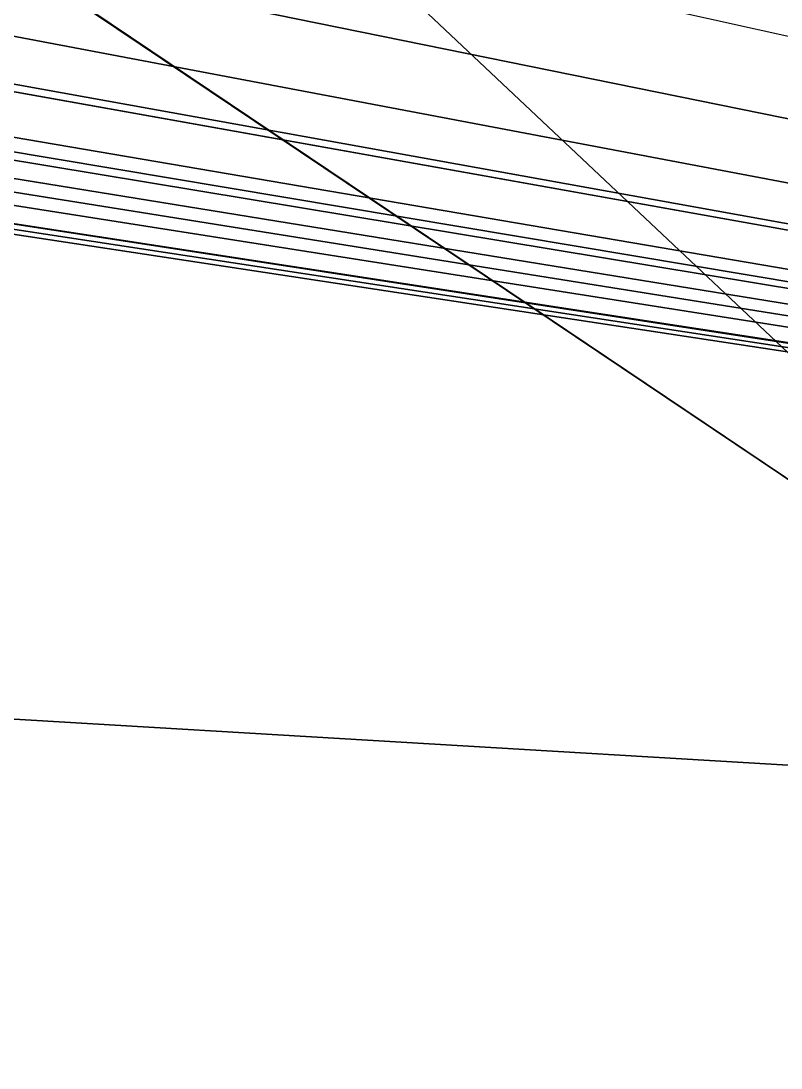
# Model space of a CAD drawing. Header units: metres. Extents: x 503497 to 504361, y 6966567 to 6966857.
# Drawn here: x 504126.5486 to 504126.5611, y 6966702.59621 to 6966702.61342 of the extents above; entities that cross this region are included whole.
import ezdxf

# ---------------------------------------------------------------- set-up
doc = ezdxf.new("R2010")
doc.units = ezdxf.units.M

msp = doc.modelspace()

# ---------------------------------------------------------------- linework, layer by layer
at = {"layer": 'SHADOW_APPROVED_20260111T072000'}
for points in [[(504126.6349, 6966702.5968), (504125.8564, 6966702.7697), (504052.6826, 6966717.6737), (504053.4611, 6966717.5008), (504126.6349, 6966702.5968)], [(504126.4679, 6966701.5261), (504126.6349, 6966702.5968), (504053.4611, 6966717.5008), (504053.2941, 6966716.4301), (504126.4679, 6966701.5261)]]:
    msp.add_lwpolyline(points, close=True, dxfattribs=at)
msp.add_lwpolyline([(504124.6436, 6966689.8311), (504125.6223, 6966696.1052), (504122.7613, 6966696.5515), (504123.3955, 6966700.6171), (504123.6735, 6966701.1907), (504124.1841, 6966701.6081), (504124.6865, 6966701.7525), (504126.4679, 6966701.5261), (504126.6349, 6966702.5968), (504125.8564, 6966702.7697), (504125.4218, 6966703.0603), (504125.0625, 6966703.6133), (504124.9683, 6966704.1079), (504125.9354, 6966710.4181), (504127.8093, 6966710.1258), (504128.3574, 6966713.6393), (504140.8554, 6966711.6898), (504140.8554, 6966711.6898), (504140.7719, 6966711.1544), (504144.1851, 6966710.622), (504144.5661, 6966713.0647), (504153.1826, 6966711.7206), (504152.9477, 6966710.2148), (504167.8718, 6966707.8869)], dxfattribs=at)
at = {"layer": 'SHADOW_APPROVED_20260114T072400'}
for points in [[(504126.6349, 6966702.5968), (504125.8564, 6966702.7697), (504053.848, 6966716.4084), (504054.6265, 6966716.2355), (504126.6349, 6966702.5968)], [(504126.4679, 6966701.5261), (504126.6349, 6966702.5968), (504054.6265, 6966716.2355), (504054.4595, 6966715.1648), (504126.4679, 6966701.5261)]]:
    msp.add_lwpolyline(points, close=True, dxfattribs=at)
msp.add_lwpolyline([(504124.6436, 6966689.8311), (504125.6223, 6966696.1052), (504122.7613, 6966696.5515), (504123.3955, 6966700.6171), (504123.6735, 6966701.1907), (504124.1841, 6966701.6081), (504124.6865, 6966701.7525), (504126.4679, 6966701.5261), (504126.6349, 6966702.5968), (504125.8564, 6966702.7697), (504125.4218, 6966703.0603), (504125.0625, 6966703.6133), (504124.9683, 6966704.1079), (504125.9354, 6966710.4181), (504127.8093, 6966710.1258), (504128.3574, 6966713.6393), (504140.8554, 6966711.6898), (504140.8554, 6966711.6898), (504140.7719, 6966711.1544), (504144.1851, 6966710.622), (504144.5661, 6966713.0647), (504153.1826, 6966711.7206), (504152.9477, 6966710.2148), (504167.8718, 6966707.8869)], dxfattribs=at)
at = {"layer": 'SHADOW_APPROVED_20260122T071500'}
for points in [[(504126.6349, 6966702.5968), (504125.8564, 6966702.7697), (504043.2899, 6966717.5378), (504044.0684, 6966717.3649), (504126.6349, 6966702.5968)], [(504126.4679, 6966701.5261), (504126.6349, 6966702.5968), (504044.0684, 6966717.3649), (504043.9014, 6966716.2942), (504126.4679, 6966701.5261)]]:
    msp.add_lwpolyline(points, close=True, dxfattribs=at)
msp.add_lwpolyline([(504124.6436, 6966689.8311), (504125.6223, 6966696.1052), (504122.7613, 6966696.5515), (504123.3955, 6966700.6171), (504123.6735, 6966701.1907), (504124.1841, 6966701.6081), (504124.6865, 6966701.7525), (504126.4679, 6966701.5261), (504126.6349, 6966702.5968), (504125.8564, 6966702.7697), (504125.4218, 6966703.0603), (504125.0625, 6966703.6133), (504124.9683, 6966704.1079), (504125.9354, 6966710.4181), (504127.8093, 6966710.1258), (504128.3574, 6966713.6393), (504140.8554, 6966711.6898), (504140.8554, 6966711.6898), (504140.7719, 6966711.1544), (504144.1851, 6966710.622), (504144.5661, 6966713.0647), (504153.1826, 6966711.7206), (504152.9477, 6966710.2148), (504167.8718, 6966707.8869)], dxfattribs=at)
at = {"layer": 'SHADOW_APPROVED_20260124T072500'}
for points in [[(504126.6349, 6966702.5968), (504125.8564, 6966702.7697), (504049.6133, 6966714.4847), (504050.3918, 6966714.3118), (504126.6349, 6966702.5968)], [(504126.4679, 6966701.5261), (504126.6349, 6966702.5968), (504050.3918, 6966714.3118), (504050.2248, 6966713.2411), (504126.4679, 6966701.5261)]]:
    msp.add_lwpolyline(points, close=True, dxfattribs=at)
msp.add_lwpolyline([(504124.6436, 6966689.8311), (504125.6223, 6966696.1052), (504122.7613, 6966696.5515), (504123.3955, 6966700.6171), (504123.6735, 6966701.1907), (504124.1841, 6966701.6081), (504124.6865, 6966701.7525), (504126.4679, 6966701.5261), (504126.6349, 6966702.5968), (504125.8564, 6966702.7697), (504125.4218, 6966703.0603), (504125.0625, 6966703.6133), (504124.9683, 6966704.1079), (504125.9354, 6966710.4181), (504127.8093, 6966710.1258), (504128.3574, 6966713.6393), (504140.8554, 6966711.6898), (504140.8554, 6966711.6898), (504140.7719, 6966711.1544), (504144.1851, 6966710.622), (504144.5661, 6966713.0647), (504153.1826, 6966711.7206), (504152.9477, 6966710.2148), (504167.8718, 6966707.8869)], dxfattribs=at)
at = {"layer": 'SHADOW_APPROVED_20260126T071100'}
for points in [[(504126.6349, 6966702.5968), (504125.8564, 6966702.7697), (504037.4313, 6966717.8155), (504038.2098, 6966717.6426), (504126.6349, 6966702.5968)], [(504126.4679, 6966701.5261), (504126.6349, 6966702.5968), (504038.2098, 6966717.6426), (504038.0428, 6966716.5719), (504126.4679, 6966701.5261)]]:
    msp.add_lwpolyline(points, close=True, dxfattribs=at)
msp.add_lwpolyline([(504124.6436, 6966689.8311), (504125.6223, 6966696.1052), (504122.7613, 6966696.5515), (504123.3955, 6966700.6171), (504123.6735, 6966701.1907), (504124.1841, 6966701.6081), (504124.6865, 6966701.7525), (504126.4679, 6966701.5261), (504126.6349, 6966702.5968), (504125.8564, 6966702.7697), (504125.4218, 6966703.0603), (504125.0625, 6966703.6133), (504124.9683, 6966704.1079), (504125.9354, 6966710.4181), (504127.8093, 6966710.1258), (504128.3574, 6966713.6393), (504140.8554, 6966711.6898), (504140.8554, 6966711.6898), (504140.7719, 6966711.1544), (504144.1851, 6966710.622), (504144.5661, 6966713.0647), (504153.1826, 6966711.7206), (504152.9477, 6966710.2148), (504167.8718, 6966707.8869)], dxfattribs=at)
at = {"layer": 'SHADOW_APPROVED_20260127T071900'}
for points in [[(504126.6349, 6966702.5968), (504125.8564, 6966702.7697), (504043.5135, 6966715.2623), (504044.292, 6966715.0894), (504126.6349, 6966702.5968)], [(504126.4679, 6966701.5261), (504126.6349, 6966702.5968), (504044.292, 6966715.0894), (504044.125, 6966714.0187), (504126.4679, 6966701.5261)]]:
    msp.add_lwpolyline(points, close=True, dxfattribs=at)
msp.add_lwpolyline([(504124.6436, 6966689.8311), (504125.6223, 6966696.1052), (504122.7613, 6966696.5515), (504123.3955, 6966700.6171), (504123.6735, 6966701.1907), (504124.1841, 6966701.6081), (504124.6865, 6966701.7525), (504126.4679, 6966701.5261), (504126.6349, 6966702.5968), (504125.8564, 6966702.7697), (504125.4218, 6966703.0603), (504125.0625, 6966703.6133), (504124.9683, 6966704.1079), (504125.9354, 6966710.4181), (504127.8093, 6966710.1258), (504128.3574, 6966713.6393), (504140.8554, 6966711.6898), (504140.8554, 6966711.6898), (504140.7719, 6966711.1544), (504144.1851, 6966710.622), (504144.5661, 6966713.0647), (504153.1826, 6966711.7206), (504152.9477, 6966710.2148), (504167.8718, 6966707.8869)], dxfattribs=at)
at = {"layer": 'SHADOW_APPROVED_20260129T071100'}
for points in [[(504126.6349, 6966702.5968), (504125.8564, 6966702.7697), (504035.4107, 6966716.9885), (504036.1892, 6966716.8156), (504126.6349, 6966702.5968)], [(504126.4679, 6966701.5261), (504126.6349, 6966702.5968), (504036.1892, 6966716.8156), (504036.0222, 6966715.7449), (504126.4679, 6966701.5261)]]:
    msp.add_lwpolyline(points, close=True, dxfattribs=at)
msp.add_lwpolyline([(504124.6436, 6966689.8311), (504125.6223, 6966696.1052), (504122.7613, 6966696.5515), (504123.3955, 6966700.6171), (504123.6735, 6966701.1907), (504124.1841, 6966701.6081), (504124.6865, 6966701.7525), (504126.4679, 6966701.5261), (504126.6349, 6966702.5968), (504125.8564, 6966702.7697), (504125.4218, 6966703.0603), (504125.0625, 6966703.6133), (504124.9683, 6966704.1079), (504125.9354, 6966710.4181), (504127.8093, 6966710.1258), (504128.3574, 6966713.6393), (504140.8554, 6966711.6898), (504140.8554, 6966711.6898), (504140.7719, 6966711.1544), (504144.1851, 6966710.622), (504144.5661, 6966713.0647), (504153.1826, 6966711.7206), (504152.9477, 6966710.2148), (504167.8718, 6966707.8869)], dxfattribs=at)
at = {"layer": 'SHADOW_APPROVED_20260130T071100'}
for points in [[(504126.6349, 6966702.5968), (504125.8564, 6966702.7697), (504034.7245, 6966716.6839), (504035.503, 6966716.511), (504126.6349, 6966702.5968)], [(504126.4679, 6966701.5261), (504126.6349, 6966702.5968), (504035.503, 6966716.511), (504035.336, 6966715.4403), (504126.4679, 6966701.5261)]]:
    msp.add_lwpolyline(points, close=True, dxfattribs=at)
msp.add_lwpolyline([(504124.6436, 6966689.8311), (504125.6223, 6966696.1052), (504122.7613, 6966696.5515), (504123.3955, 6966700.6171), (504123.6735, 6966701.1907), (504124.1841, 6966701.6081), (504124.6865, 6966701.7525), (504126.4679, 6966701.5261), (504126.6349, 6966702.5968), (504125.8564, 6966702.7697), (504125.4218, 6966703.0603), (504125.0625, 6966703.6133), (504124.9683, 6966704.1079), (504125.9354, 6966710.4181), (504127.8093, 6966710.1258), (504128.3574, 6966713.6393), (504140.8554, 6966711.6898), (504140.8554, 6966711.6898), (504140.7719, 6966711.1544), (504144.1851, 6966710.622), (504144.5661, 6966713.0647), (504153.1826, 6966711.7206), (504152.9477, 6966710.2148), (504167.8718, 6966707.8869)], dxfattribs=at)
at = {"layer": 'SHADOW_APPROVED_20260203T070000'}
for points in [[(504126.6349, 6966702.5968), (504125.8564, 6966702.7697), (504019.8322, 6966719.0711), (504020.6107, 6966718.8982), (504126.6349, 6966702.5968)], [(504126.4679, 6966701.5261), (504126.6349, 6966702.5968), (504020.6107, 6966718.8982), (504020.4437, 6966717.8275), (504126.4679, 6966701.5261)]]:
    msp.add_lwpolyline(points, close=True, dxfattribs=at)
msp.add_lwpolyline([(504124.6436, 6966689.8311), (504125.6223, 6966696.1052), (504122.7613, 6966696.5515), (504123.3955, 6966700.6171), (504123.6735, 6966701.1907), (504124.1841, 6966701.6081), (504124.6865, 6966701.7525), (504126.4679, 6966701.5261), (504126.6349, 6966702.5968), (504125.8564, 6966702.7697), (504125.4218, 6966703.0603), (504125.0625, 6966703.6133), (504124.9683, 6966704.1079), (504125.9354, 6966710.4181), (504127.8093, 6966710.1258), (504128.3574, 6966713.6393), (504140.8554, 6966711.6898), (504140.8554, 6966711.6898), (504140.7719, 6966711.1544), (504144.1851, 6966710.622), (504144.5661, 6966713.0647), (504153.1826, 6966711.7206), (504152.9477, 6966710.2148), (504167.8718, 6966707.8869)], dxfattribs=at)
at = {"layer": 'SHADOW_APPROVED_20260314T074000'}
msp.add_lwpolyline([(504124.6436, 6966689.8311), (504125.6223, 6966696.1052), (504122.7613, 6966696.5515), (504123.3955, 6966700.6171), (504123.6735, 6966701.1907), (504124.1841, 6966701.6081), (504124.6865, 6966701.7525), (504126.4679, 6966701.5261), (504126.6349, 6966702.5968), (504125.8564, 6966702.7697), (504125.4218, 6966703.0603), (504125.0625, 6966703.6133), (504124.9683, 6966704.1079), (504125.9354, 6966710.4181), (504127.8093, 6966710.1258), (504128.3574, 6966713.6393), (504140.8554, 6966711.6898), (504140.8554, 6966711.6898), (504140.7719, 6966711.1544), (504144.1851, 6966710.622), (504144.5661, 6966713.0647), (504153.1826, 6966711.7206), (504152.9477, 6966710.2148), (504167.8718, 6966707.8869)], dxfattribs=at)
msp.add_lwpolyline([(504126.6349, 6966702.5968), (504125.8564, 6966702.7697), (504038.1019, 6966687.3133), (504038.8804, 6966687.1404), (504126.6349, 6966702.5968)], close=True, dxfattribs=at)
at = {"layer": 'SHADOW_APPROVED_20260426T070000'}
msp.add_lwpolyline([(504124.6436, 6966689.8311), (504125.6223, 6966696.1052), (504122.7613, 6966696.5515), (504123.3955, 6966700.6171), (504123.6735, 6966701.1907), (504124.1841, 6966701.6081), (504124.6865, 6966701.7525), (504126.4679, 6966701.5261), (504126.6349, 6966702.5968), (504125.8564, 6966702.7697), (504125.4218, 6966703.0603), (504125.0625, 6966703.6133), (504124.9683, 6966704.1079), (504125.9354, 6966710.4181), (504127.8093, 6966710.1258), (504128.3574, 6966713.6393), (504140.8554, 6966711.6898), (504140.8554, 6966711.6898), (504140.7719, 6966711.1544), (504144.1851, 6966710.622), (504144.5661, 6966713.0647), (504153.1826, 6966711.7206), (504152.9477, 6966710.2148), (504167.8718, 6966707.8869)], dxfattribs=at)
msp.add_lwpolyline([(504126.6349, 6966702.5968), (504125.8564, 6966702.7697), (503908.7288, 6966620.7079), (503909.5073, 6966620.535), (504126.6349, 6966702.5968)], close=True, dxfattribs=at)
at = {"layer": 'SHADOW_APPROVED_20260621T090000'}
msp.add_lwpolyline([(504124.6436, 6966689.8311), (504125.6223, 6966696.1052), (504122.7613, 6966696.5515), (504123.3955, 6966700.6171), (504123.6735, 6966701.1907), (504124.1841, 6966701.6081), (504124.6865, 6966701.7525), (504126.4679, 6966701.5261), (504126.6349, 6966702.5968), (504125.8564, 6966702.7697), (504125.4218, 6966703.0603), (504125.0625, 6966703.6133), (504124.9683, 6966704.1079), (504125.9354, 6966710.4181), (504127.8093, 6966710.1258), (504128.3574, 6966713.6393), (504140.8554, 6966711.6898), (504140.8554, 6966711.6898), (504140.7719, 6966711.1544), (504144.1851, 6966710.622), (504144.5661, 6966713.0647), (504153.1826, 6966711.7206), (504152.9477, 6966710.2148), (504167.8718, 6966707.8869)], dxfattribs=at)
msp.add_lwpolyline([(504126.6349, 6966702.5968), (504125.8564, 6966702.7697), (504067.3401, 6966639.8381), (504068.1186, 6966639.6652), (504126.6349, 6966702.5968)], close=True, dxfattribs=at)
at = {"layer": 'SHADOW_APPROVED_20260621T120000'}
msp.add_lwpolyline([(504124.6436, 6966689.8311), (504125.6223, 6966696.1052), (504122.7613, 6966696.5515), (504123.3955, 6966700.6171), (504123.6735, 6966701.1907), (504124.1841, 6966701.6081), (504124.6865, 6966701.7525), (504126.4679, 6966701.5261), (504126.6349, 6966702.5968), (504125.8564, 6966702.7697), (504125.4218, 6966703.0603), (504125.0625, 6966703.6133), (504124.9683, 6966704.1079), (504125.9354, 6966710.4181), (504127.8093, 6966710.1258), (504128.3574, 6966713.6393), (504140.8554, 6966711.6898), (504140.8554, 6966711.6898), (504140.7719, 6966711.1544), (504144.1851, 6966710.622), (504144.5661, 6966713.0647), (504153.1826, 6966711.7206), (504152.9477, 6966710.2148), (504167.8718, 6966707.8869)], dxfattribs=at)
msp.add_lwpolyline([(504126.6349, 6966702.5968), (504125.8564, 6966702.7697), (504128.4774, 6966654.0969), (504129.2559, 6966653.924), (504126.6349, 6966702.5968)], close=True, dxfattribs=at)
at = {"layer": 'SHADOW_APPROVED_20260621T140000'}
msp.add_lwpolyline([(504124.6436, 6966689.8311), (504125.6223, 6966696.1052), (504122.7613, 6966696.5515), (504123.3955, 6966700.6171), (504123.6735, 6966701.1907), (504124.1841, 6966701.6081), (504124.6865, 6966701.7525), (504126.4679, 6966701.5261), (504126.6349, 6966702.5968), (504125.8564, 6966702.7697), (504125.4218, 6966703.0603), (504125.0625, 6966703.6133), (504124.9683, 6966704.1079), (504125.9354, 6966710.4181), (504127.8093, 6966710.1258), (504128.3574, 6966713.6393), (504140.8554, 6966711.6898), (504140.8554, 6966711.6898), (504140.7719, 6966711.1544), (504144.1851, 6966710.622), (504144.5661, 6966713.0647), (504153.1826, 6966711.7206), (504152.9477, 6966710.2148), (504167.8718, 6966707.8869)], dxfattribs=at)
msp.add_lwpolyline([(504126.6349, 6966702.5968), (504125.8564, 6966702.7697), (504164.7661, 6966646.9637), (504165.5446, 6966646.7908), (504126.6349, 6966702.5968)], close=True, dxfattribs=at)
at = {"layer": 'SHADOW_APPROVED_20260621T150000'}
msp.add_lwpolyline([(504124.6436, 6966689.8311), (504125.6223, 6966696.1052), (504122.7613, 6966696.5515), (504123.3955, 6966700.6171), (504123.6735, 6966701.1907), (504124.1841, 6966701.6081), (504124.6865, 6966701.7525), (504126.4679, 6966701.5261), (504126.6349, 6966702.5968), (504125.8564, 6966702.7697), (504125.4218, 6966703.0603), (504125.0625, 6966703.6133), (504124.9683, 6966704.1079), (504125.9354, 6966710.4181), (504127.8093, 6966710.1258), (504128.3574, 6966713.6393), (504140.8554, 6966711.6898), (504140.8554, 6966711.6898), (504140.7719, 6966711.1544), (504144.1851, 6966710.622), (504144.5661, 6966713.0647), (504153.1826, 6966711.7206), (504152.9477, 6966710.2148), (504167.8718, 6966707.8869)], dxfattribs=at)
for points in [[(504124.9683, 6966704.1079), (504125.9354, 6966710.4181), (504199.2155, 6966641.4153), (504198.2484, 6966635.1051), (504124.9683, 6966704.1079)], [(504125.0625, 6966703.6133), (504124.9683, 6966704.1079), (504198.2484, 6966635.1051), (504198.3426, 6966634.6105), (504125.0625, 6966703.6133)], [(504126.6349, 6966702.5968), (504125.8564, 6966702.7697), (504199.1365, 6966633.7669), (504199.915, 6966633.594), (504126.6349, 6966702.5968)]]:
    msp.add_lwpolyline(points, close=True, dxfattribs=at)
at = {"layer": 'SHADOW_APPROVED_20260621T160000'}
msp.add_lwpolyline([(504124.6436, 6966689.8311), (504125.6223, 6966696.1052), (504122.7613, 6966696.5515), (504123.3955, 6966700.6171), (504123.6735, 6966701.1907), (504124.1841, 6966701.6081), (504124.6865, 6966701.7525), (504126.4679, 6966701.5261), (504126.6349, 6966702.5968), (504125.8564, 6966702.7697), (504125.4218, 6966703.0603), (504125.0625, 6966703.6133), (504124.9683, 6966704.1079), (504125.9354, 6966710.4181), (504127.8093, 6966710.1258), (504128.3574, 6966713.6393), (504140.8554, 6966711.6898), (504140.8554, 6966711.6898), (504140.7719, 6966711.1544), (504144.1851, 6966710.622), (504144.5661, 6966713.0647), (504153.1826, 6966711.7206), (504152.9477, 6966710.2148), (504167.8718, 6966707.8869)], dxfattribs=at)
for points in [[(504125.0625, 6966703.6133), (504124.9683, 6966704.1079), (504293.2245, 6966591.0081), (504293.3187, 6966590.5135), (504125.0625, 6966703.6133)], [(504125.4218, 6966703.0603), (504125.0625, 6966703.6133), (504293.3187, 6966590.5135), (504293.678, 6966589.9605), (504125.4218, 6966703.0603)], [(504126.6349, 6966702.5968), (504125.8564, 6966702.7697), (504294.1126, 6966589.6699), (504294.8911, 6966589.497), (504126.6349, 6966702.5968)]]:
    msp.add_lwpolyline(points, close=True, dxfattribs=at)
at = {"layer": 'SHADOW_APPROVED_20261019T053000'}
for points in [[(504126.6349, 6966702.5968), (504125.8564, 6966702.7697), (503549.1007, 6966794.9025), (503549.8792, 6966794.7296), (504126.6349, 6966702.5968)], [(504126.4679, 6966701.5261), (504126.6349, 6966702.5968), (503549.8792, 6966794.7296), (503549.7122, 6966793.6589), (504126.4679, 6966701.5261)]]:
    msp.add_lwpolyline(points, close=True, dxfattribs=at)
msp.add_lwpolyline([(504124.6436, 6966689.8311), (504125.6223, 6966696.1052), (504122.7613, 6966696.5515), (504123.3955, 6966700.6171), (504123.6735, 6966701.1907), (504124.1841, 6966701.6081), (504124.6865, 6966701.7525), (504126.4679, 6966701.5261), (504126.6349, 6966702.5968), (504125.8564, 6966702.7697), (504125.4218, 6966703.0603), (504125.0625, 6966703.6133), (504124.9683, 6966704.1079), (504125.9354, 6966710.4181), (504127.8093, 6966710.1258), (504128.3574, 6966713.6393), (504140.8554, 6966711.6898), (504140.8554, 6966711.6898), (504140.7719, 6966711.1544), (504144.1851, 6966710.622), (504144.5661, 6966713.0647), (504153.1826, 6966711.7206), (504152.9477, 6966710.2148), (504167.8718, 6966707.8869)], dxfattribs=at)
at = {"layer": 'SHADOW_APPROVED_20261112T063500'}
for points in [[(504126.6349, 6966702.5968), (504125.8564, 6966702.7697), (504027.5781, 6966718.7239), (504028.3566, 6966718.551), (504126.6349, 6966702.5968)], [(504126.4679, 6966701.5261), (504126.6349, 6966702.5968), (504028.3566, 6966718.551), (504028.1896, 6966717.4803), (504126.4679, 6966701.5261)]]:
    msp.add_lwpolyline(points, close=True, dxfattribs=at)
msp.add_lwpolyline([(504124.6436, 6966689.8311), (504125.6223, 6966696.1052), (504122.7613, 6966696.5515), (504123.3955, 6966700.6171), (504123.6735, 6966701.1907), (504124.1841, 6966701.6081), (504124.6865, 6966701.7525), (504126.4679, 6966701.5261), (504126.6349, 6966702.5968), (504125.8564, 6966702.7697), (504125.4218, 6966703.0603), (504125.0625, 6966703.6133), (504124.9683, 6966704.1079), (504125.9354, 6966710.4181), (504127.8093, 6966710.1258), (504128.3574, 6966713.6393), (504140.8554, 6966711.6898), (504140.8554, 6966711.6898), (504140.7719, 6966711.1544), (504144.1851, 6966710.622), (504144.5661, 6966713.0647), (504153.1826, 6966711.7206), (504152.9477, 6966710.2148), (504167.8718, 6966707.8869)], dxfattribs=at)
at = {"layer": 'SHADOW_APPROVED_20261113T063500'}
for points in [[(504126.6349, 6966702.5968), (504125.8564, 6966702.7697), (504028.0463, 6966719.1394), (504028.8248, 6966718.9665), (504126.6349, 6966702.5968)], [(504126.4679, 6966701.5261), (504126.6349, 6966702.5968), (504028.8248, 6966718.9665), (504028.6578, 6966717.8958), (504126.4679, 6966701.5261)]]:
    msp.add_lwpolyline(points, close=True, dxfattribs=at)
msp.add_lwpolyline([(504124.6436, 6966689.8311), (504125.6223, 6966696.1052), (504122.7613, 6966696.5515), (504123.3955, 6966700.6171), (504123.6735, 6966701.1907), (504124.1841, 6966701.6081), (504124.6865, 6966701.7525), (504126.4679, 6966701.5261), (504126.6349, 6966702.5968), (504125.8564, 6966702.7697), (504125.4218, 6966703.0603), (504125.0625, 6966703.6133), (504124.9683, 6966704.1079), (504125.9354, 6966710.4181), (504127.8093, 6966710.1258), (504128.3574, 6966713.6393), (504140.8554, 6966711.6898), (504140.8554, 6966711.6898), (504140.7719, 6966711.1544), (504144.1851, 6966710.622), (504144.5661, 6966713.0647), (504153.1826, 6966711.7206), (504152.9477, 6966710.2148), (504167.8718, 6966707.8869)], dxfattribs=at)
at = {"layer": 'SHADOW_APPROVED_20261122T065200'}
for points in [[(504126.6349, 6966702.5968), (504125.8564, 6966702.7697), (504045.6923, 6966717.2205), (504046.4708, 6966717.0476), (504126.6349, 6966702.5968)], [(504126.4679, 6966701.5261), (504126.6349, 6966702.5968), (504046.4708, 6966717.0476), (504046.3038, 6966715.9769), (504126.4679, 6966701.5261)]]:
    msp.add_lwpolyline(points, close=True, dxfattribs=at)
msp.add_lwpolyline([(504124.6436, 6966689.8311), (504125.6223, 6966696.1052), (504122.7613, 6966696.5515), (504123.3955, 6966700.6171), (504123.6735, 6966701.1907), (504124.1841, 6966701.6081), (504124.6865, 6966701.7525), (504126.4679, 6966701.5261), (504126.6349, 6966702.5968), (504125.8564, 6966702.7697), (504125.4218, 6966703.0603), (504125.0625, 6966703.6133), (504124.9683, 6966704.1079), (504125.9354, 6966710.4181), (504127.8093, 6966710.1258), (504128.3574, 6966713.6393), (504140.8554, 6966711.6898), (504140.8554, 6966711.6898), (504140.7719, 6966711.1544), (504144.1851, 6966710.622), (504144.5661, 6966713.0647), (504153.1826, 6966711.7206), (504152.9477, 6966710.2148), (504167.8718, 6966707.8869)], dxfattribs=at)
at = {"layer": 'SHADOW_APPROVED_20261123T070300'}
for points in [[(504126.6349, 6966702.5968), (504125.8564, 6966702.7697), (504053.4595, 6966714.7762), (504054.238, 6966714.6033), (504126.6349, 6966702.5968)], [(504126.4679, 6966701.5261), (504126.6349, 6966702.5968), (504054.238, 6966714.6033), (504054.071, 6966713.5326), (504126.4679, 6966701.5261)]]:
    msp.add_lwpolyline(points, close=True, dxfattribs=at)
msp.add_lwpolyline([(504124.6436, 6966689.8311), (504125.6223, 6966696.1052), (504122.7613, 6966696.5515), (504123.3955, 6966700.6171), (504123.6735, 6966701.1907), (504124.1841, 6966701.6081), (504124.6865, 6966701.7525), (504126.4679, 6966701.5261), (504126.6349, 6966702.5968), (504125.8564, 6966702.7697), (504125.4218, 6966703.0603), (504125.0625, 6966703.6133), (504124.9683, 6966704.1079), (504125.9354, 6966710.4181), (504127.8093, 6966710.1258), (504128.3574, 6966713.6393), (504140.8554, 6966711.6898), (504140.8554, 6966711.6898), (504140.7719, 6966711.1544), (504144.1851, 6966710.622), (504144.5661, 6966713.0647), (504153.1826, 6966711.7206), (504152.9477, 6966710.2148), (504167.8718, 6966707.8869)], dxfattribs=at)
at = {"layer": 'SHADOW_APPROVED_20261221T090000'}
msp.add_lwpolyline([(504124.6436, 6966689.8311), (504125.6223, 6966696.1052), (504122.7613, 6966696.5515), (504123.3955, 6966700.6171), (504123.6735, 6966701.1907), (504124.1841, 6966701.6081), (504124.6865, 6966701.7525), (504126.4679, 6966701.5261), (504126.6349, 6966702.5968), (504125.8564, 6966702.7697), (504125.4218, 6966703.0603), (504125.0625, 6966703.6133), (504124.9683, 6966704.1079), (504125.9354, 6966710.4181), (504127.8093, 6966710.1258), (504128.3574, 6966713.6393), (504140.8554, 6966711.6898), (504140.8554, 6966711.6898), (504140.7719, 6966711.1544), (504144.1851, 6966710.622), (504144.5661, 6966713.0647), (504153.1826, 6966711.7206), (504152.9477, 6966710.2148), (504167.8718, 6966707.8869)], dxfattribs=at)
for points in [[(504126.6349, 6966702.5968), (504125.8564, 6966702.7697), (504095.6017, 6966704.5691), (504096.3802, 6966704.3962), (504126.6349, 6966702.5968)], [(504126.4679, 6966701.5261), (504126.6349, 6966702.5968), (504096.3802, 6966704.3962), (504096.2132, 6966703.3255), (504126.4679, 6966701.5261)]]:
    msp.add_lwpolyline(points, close=True, dxfattribs=at)
at = {"layer": 'SHADOW_APPROVED_20261221T120000'}
msp.add_lwpolyline([(504124.6436, 6966689.8311), (504125.6223, 6966696.1052), (504122.7613, 6966696.5515), (504123.3955, 6966700.6171), (504123.6735, 6966701.1907), (504124.1841, 6966701.6081), (504124.6865, 6966701.7525), (504126.4679, 6966701.5261), (504126.6349, 6966702.5968), (504125.8564, 6966702.7697), (504125.4218, 6966703.0603), (504125.0625, 6966703.6133), (504124.9683, 6966704.1079), (504125.9354, 6966710.4181), (504127.8093, 6966710.1258), (504128.3574, 6966713.6393), (504140.8554, 6966711.6898), (504140.8554, 6966711.6898), (504140.7719, 6966711.1544), (504144.1851, 6966710.622), (504144.5661, 6966713.0647), (504153.1826, 6966711.7206), (504152.9477, 6966710.2148), (504167.8718, 6966707.8869)], dxfattribs=at)
msp.add_lwpolyline([(504126.6349, 6966702.5968), (504125.8564, 6966702.7697), (504128.1289, 6966700.0389), (504128.9074, 6966699.866), (504126.6349, 6966702.5968)], close=True, dxfattribs=at)
at = {"layer": 'SHADOW_APPROVED_20261221T150000'}
msp.add_lwpolyline([(504124.6436, 6966689.8311), (504125.6223, 6966696.1052), (504122.7613, 6966696.5515), (504123.3955, 6966700.6171), (504123.6735, 6966701.1907), (504124.1841, 6966701.6081), (504124.6865, 6966701.7525), (504126.4679, 6966701.5261), (504126.6349, 6966702.5968), (504125.8564, 6966702.7697), (504125.4218, 6966703.0603), (504125.0625, 6966703.6133), (504124.9683, 6966704.1079), (504125.9354, 6966710.4181), (504127.8093, 6966710.1258), (504128.3574, 6966713.6393), (504140.8554, 6966711.6898), (504140.8554, 6966711.6898), (504140.7719, 6966711.1544), (504144.1851, 6966710.622), (504144.5661, 6966713.0647), (504153.1826, 6966711.7206), (504152.9477, 6966710.2148), (504167.8718, 6966707.8869)], dxfattribs=at)
msp.add_lwpolyline([(504126.6349, 6966702.5968), (504125.8564, 6966702.7697), (504163.5503, 6966706.79), (504164.3288, 6966706.6171), (504126.6349, 6966702.5968)], close=True, dxfattribs=at)
at = {"layer": 'SHADOW_APPROVED_20261221T160000'}
msp.add_lwpolyline([(504126.6349, 6966702.5968), (504125.8564, 6966702.7697), (504185.4182, 6966714.7215), (504186.1967, 6966714.5486), (504126.6349, 6966702.5968)], close=True, dxfattribs=at)
msp.add_lwpolyline([(504124.6436, 6966689.8311), (504125.6223, 6966696.1052), (504122.7613, 6966696.5515), (504123.3955, 6966700.6171), (504123.6735, 6966701.1907), (504124.1841, 6966701.6081), (504124.6865, 6966701.7525), (504126.4679, 6966701.5261), (504126.6349, 6966702.5968), (504125.8564, 6966702.7697), (504125.4218, 6966703.0603), (504125.0625, 6966703.6133), (504124.9683, 6966704.1079), (504125.9354, 6966710.4181), (504127.8093, 6966710.1258), (504128.3574, 6966713.6393), (504140.8554, 6966711.6898), (504140.8554, 6966711.6898), (504140.7719, 6966711.1544), (504144.1851, 6966710.622), (504144.5661, 6966713.0647), (504153.1826, 6966711.7206), (504152.9477, 6966710.2148), (504167.8718, 6966707.8869)], dxfattribs=at)
at = {"layer": 'SHADOW_APPROVED_20261221T170000'}
msp.add_lwpolyline([(504126.6349, 6966702.5968), (504125.8564, 6966702.7697), (504229.0563, 6966733.6573), (504229.8348, 6966733.4844), (504126.6349, 6966702.5968)], close=True, dxfattribs=at)
msp.add_lwpolyline([(504124.6436, 6966689.8311), (504125.6223, 6966696.1052), (504122.7613, 6966696.5515), (504123.3955, 6966700.6171), (504123.6735, 6966701.1907), (504124.1841, 6966701.6081), (504124.6865, 6966701.7525), (504126.4679, 6966701.5261), (504126.6349, 6966702.5968), (504125.8564, 6966702.7697), (504125.4218, 6966703.0603), (504125.0625, 6966703.6133), (504124.9683, 6966704.1079), (504125.9354, 6966710.4181), (504127.8093, 6966710.1258), (504128.3574, 6966713.6393), (504140.8554, 6966711.6898), (504140.8554, 6966711.6898), (504140.7719, 6966711.1544), (504144.1851, 6966710.622), (504144.5661, 6966713.0647), (504153.1826, 6966711.7206), (504152.9477, 6966710.2148), (504167.8718, 6966707.8869)], dxfattribs=at)
at = {"layer": 'SHADOW_COMPARATOR_RL48_20260111T072000'}
msp.add_lwpolyline([(504124.6436, 6966689.8311), (504125.6223, 6966696.1052), (504122.7613, 6966696.5515), (504123.3955, 6966700.6171), (504123.6735, 6966701.1907), (504124.1841, 6966701.6081), (504124.6865, 6966701.7525), (504126.4679, 6966701.5261), (504126.6349, 6966702.5968), (504125.8564, 6966702.7697), (504125.4218, 6966703.0603), (504125.0625, 6966703.6133), (504124.9683, 6966704.1079), (504125.9354, 6966710.4181), (504127.8093, 6966710.1258), (504128.3574, 6966713.6393), (504140.8554, 6966711.6898), (504140.8554, 6966711.6898), (504140.7719, 6966711.1544), (504144.1851, 6966710.622), (504144.5661, 6966713.0647), (504153.1826, 6966711.7206), (504152.9477, 6966710.2148), (504167.8718, 6966707.8869)], dxfattribs=at)
for points in [[(504126.6349, 6966702.5968), (504125.8564, 6966702.7697), (504080.2291, 6966712.0631), (504081.0076, 6966711.8902), (504126.6349, 6966702.5968)], [(504126.4679, 6966701.5261), (504126.6349, 6966702.5968), (504081.0076, 6966711.8902), (504080.8406, 6966710.8195), (504126.4679, 6966701.5261)]]:
    msp.add_lwpolyline(points, close=True, dxfattribs=at)
at = {"layer": 'SHADOW_COMPARATOR_RL48_20260114T072400'}
msp.add_lwpolyline([(504124.6436, 6966689.8311), (504125.6223, 6966696.1052), (504122.7613, 6966696.5515), (504123.3955, 6966700.6171), (504123.6735, 6966701.1907), (504124.1841, 6966701.6081), (504124.6865, 6966701.7525), (504126.4679, 6966701.5261), (504126.6349, 6966702.5968), (504125.8564, 6966702.7697), (504125.4218, 6966703.0603), (504125.0625, 6966703.6133), (504124.9683, 6966704.1079), (504125.9354, 6966710.4181), (504127.8093, 6966710.1258), (504128.3574, 6966713.6393), (504140.8554, 6966711.6898), (504140.8554, 6966711.6898), (504140.7719, 6966711.1544), (504144.1851, 6966710.622), (504144.5661, 6966713.0647), (504153.1826, 6966711.7206), (504152.9477, 6966710.2148), (504167.8718, 6966707.8869)], dxfattribs=at)
for points in [[(504126.6349, 6966702.5968), (504125.8564, 6966702.7697), (504080.9558, 6966711.2741), (504081.7343, 6966711.1012), (504126.6349, 6966702.5968)], [(504126.4679, 6966701.5261), (504126.6349, 6966702.5968), (504081.7343, 6966711.1012), (504081.5673, 6966710.0305), (504126.4679, 6966701.5261)]]:
    msp.add_lwpolyline(points, close=True, dxfattribs=at)
at = {"layer": 'SHADOW_COMPARATOR_RL48_20260122T071500'}
msp.add_lwpolyline([(504124.6436, 6966689.8311), (504125.6223, 6966696.1052), (504122.7613, 6966696.5515), (504123.3955, 6966700.6171), (504123.6735, 6966701.1907), (504124.1841, 6966701.6081), (504124.6865, 6966701.7525), (504126.4679, 6966701.5261), (504126.6349, 6966702.5968), (504125.8564, 6966702.7697), (504125.4218, 6966703.0603), (504125.0625, 6966703.6133), (504124.9683, 6966704.1079), (504125.9354, 6966710.4181), (504127.8093, 6966710.1258), (504128.3574, 6966713.6393), (504140.8554, 6966711.6898), (504140.8554, 6966711.6898), (504140.7719, 6966711.1544), (504144.1851, 6966710.622), (504144.5661, 6966713.0647), (504153.1826, 6966711.7206), (504152.9477, 6966710.2148), (504167.8718, 6966707.8869)], dxfattribs=at)
for points in [[(504126.6349, 6966702.5968), (504125.8564, 6966702.7697), (504074.3723, 6966711.9783), (504075.1508, 6966711.8054), (504126.6349, 6966702.5968)], [(504126.4679, 6966701.5261), (504126.6349, 6966702.5968), (504075.1508, 6966711.8054), (504074.9838, 6966710.7347), (504126.4679, 6966701.5261)]]:
    msp.add_lwpolyline(points, close=True, dxfattribs=at)
at = {"layer": 'SHADOW_COMPARATOR_RL48_20260124T072500'}
msp.add_lwpolyline([(504124.6436, 6966689.8311), (504125.6223, 6966696.1052), (504122.7613, 6966696.5515), (504123.3955, 6966700.6171), (504123.6735, 6966701.1907), (504124.1841, 6966701.6081), (504124.6865, 6966701.7525), (504126.4679, 6966701.5261), (504126.6349, 6966702.5968), (504125.8564, 6966702.7697), (504125.4218, 6966703.0603), (504125.0625, 6966703.6133), (504124.9683, 6966704.1079), (504125.9354, 6966710.4181), (504127.8093, 6966710.1258), (504128.3574, 6966713.6393), (504140.8554, 6966711.6898), (504140.8554, 6966711.6898), (504140.7719, 6966711.1544), (504144.1851, 6966710.622), (504144.5661, 6966713.0647), (504153.1826, 6966711.7206), (504152.9477, 6966710.2148), (504167.8718, 6966707.8869)], dxfattribs=at)
for points in [[(504126.6349, 6966702.5968), (504125.8564, 6966702.7697), (504078.3152, 6966710.0746), (504079.0937, 6966709.9017), (504126.6349, 6966702.5968)], [(504126.4679, 6966701.5261), (504126.6349, 6966702.5968), (504079.0937, 6966709.9017), (504078.9267, 6966708.831), (504126.4679, 6966701.5261)]]:
    msp.add_lwpolyline(points, close=True, dxfattribs=at)
at = {"layer": 'SHADOW_COMPARATOR_RL48_20260126T071100'}
msp.add_lwpolyline([(504124.6436, 6966689.8311), (504125.6223, 6966696.1052), (504122.7613, 6966696.5515), (504123.3955, 6966700.6171), (504123.6735, 6966701.1907), (504124.1841, 6966701.6081), (504124.6865, 6966701.7525), (504126.4679, 6966701.5261), (504126.6349, 6966702.5968), (504125.8564, 6966702.7697), (504125.4218, 6966703.0603), (504125.0625, 6966703.6133), (504124.9683, 6966704.1079), (504125.9354, 6966710.4181), (504127.8093, 6966710.1258), (504128.3574, 6966713.6393), (504140.8554, 6966711.6898), (504140.8554, 6966711.6898), (504140.7719, 6966711.1544), (504144.1851, 6966710.622), (504144.5661, 6966713.0647), (504153.1826, 6966711.7206), (504152.9477, 6966710.2148), (504167.8718, 6966707.8869)], dxfattribs=at)
for points in [[(504126.6349, 6966702.5968), (504125.8564, 6966702.7697), (504070.7192, 6966712.1515), (504071.4977, 6966711.9786), (504126.6349, 6966702.5968)], [(504126.4679, 6966701.5261), (504126.6349, 6966702.5968), (504071.4977, 6966711.9786), (504071.3307, 6966710.9079), (504126.4679, 6966701.5261)]]:
    msp.add_lwpolyline(points, close=True, dxfattribs=at)
at = {"layer": 'SHADOW_COMPARATOR_RL48_20260127T071900'}
msp.add_lwpolyline([(504124.6436, 6966689.8311), (504125.6223, 6966696.1052), (504122.7613, 6966696.5515), (504123.3955, 6966700.6171), (504123.6735, 6966701.1907), (504124.1841, 6966701.6081), (504124.6865, 6966701.7525), (504126.4679, 6966701.5261), (504126.6349, 6966702.5968), (504125.8564, 6966702.7697), (504125.4218, 6966703.0603), (504125.0625, 6966703.6133), (504124.9683, 6966704.1079), (504125.9354, 6966710.4181), (504127.8093, 6966710.1258), (504128.3574, 6966713.6393), (504140.8554, 6966711.6898), (504140.8554, 6966711.6898), (504140.7719, 6966711.1544), (504144.1851, 6966710.622), (504144.5661, 6966713.0647), (504153.1826, 6966711.7206), (504152.9477, 6966710.2148), (504167.8718, 6966707.8869)], dxfattribs=at)
for points in [[(504126.6349, 6966702.5968), (504125.8564, 6966702.7697), (504074.5117, 6966710.5594), (504075.2902, 6966710.3865), (504126.6349, 6966702.5968)], [(504126.4679, 6966701.5261), (504126.6349, 6966702.5968), (504075.2902, 6966710.3865), (504075.1232, 6966709.3158), (504126.4679, 6966701.5261)]]:
    msp.add_lwpolyline(points, close=True, dxfattribs=at)
at = {"layer": 'SHADOW_COMPARATOR_RL48_20260129T071100'}
msp.add_lwpolyline([(504124.6436, 6966689.8311), (504125.6223, 6966696.1052), (504122.7613, 6966696.5515), (504123.3955, 6966700.6171), (504123.6735, 6966701.1907), (504124.1841, 6966701.6081), (504124.6865, 6966701.7525), (504126.4679, 6966701.5261), (504126.6349, 6966702.5968), (504125.8564, 6966702.7697), (504125.4218, 6966703.0603), (504125.0625, 6966703.6133), (504124.9683, 6966704.1079), (504125.9354, 6966710.4181), (504127.8093, 6966710.1258), (504128.3574, 6966713.6393), (504140.8554, 6966711.6898), (504140.8554, 6966711.6898), (504140.7719, 6966711.1544), (504144.1851, 6966710.622), (504144.5661, 6966713.0647), (504153.1826, 6966711.7206), (504152.9477, 6966710.2148), (504167.8718, 6966707.8869)], dxfattribs=at)
for points in [[(504126.6349, 6966702.5968), (504125.8564, 6966702.7697), (504069.4592, 6966711.6358), (504070.2377, 6966711.4629), (504126.6349, 6966702.5968)], [(504126.4679, 6966701.5261), (504126.6349, 6966702.5968), (504070.2377, 6966711.4629), (504070.0707, 6966710.3922), (504126.4679, 6966701.5261)]]:
    msp.add_lwpolyline(points, close=True, dxfattribs=at)
at = {"layer": 'SHADOW_COMPARATOR_RL48_20260130T071100'}
msp.add_lwpolyline([(504124.6436, 6966689.8311), (504125.6223, 6966696.1052), (504122.7613, 6966696.5515), (504123.3955, 6966700.6171), (504123.6735, 6966701.1907), (504124.1841, 6966701.6081), (504124.6865, 6966701.7525), (504126.4679, 6966701.5261), (504126.6349, 6966702.5968), (504125.8564, 6966702.7697), (504125.4218, 6966703.0603), (504125.0625, 6966703.6133), (504124.9683, 6966704.1079), (504125.9354, 6966710.4181), (504127.8093, 6966710.1258), (504128.3574, 6966713.6393), (504140.8554, 6966711.6898), (504140.8554, 6966711.6898), (504140.7719, 6966711.1544), (504144.1851, 6966710.622), (504144.5661, 6966713.0647), (504153.1826, 6966711.7206), (504152.9477, 6966710.2148), (504167.8718, 6966707.8869)], dxfattribs=at)
for points in [[(504126.6349, 6966702.5968), (504125.8564, 6966702.7697), (504069.0313, 6966711.4459), (504069.8098, 6966711.273), (504126.6349, 6966702.5968)], [(504126.4679, 6966701.5261), (504126.6349, 6966702.5968), (504069.8098, 6966711.273), (504069.6428, 6966710.2023), (504126.4679, 6966701.5261)]]:
    msp.add_lwpolyline(points, close=True, dxfattribs=at)
at = {"layer": 'SHADOW_COMPARATOR_RL48_20260203T070000'}
msp.add_lwpolyline([(504124.6436, 6966689.8311), (504125.6223, 6966696.1052), (504122.7613, 6966696.5515), (504123.3955, 6966700.6171), (504123.6735, 6966701.1907), (504124.1841, 6966701.6081), (504124.6865, 6966701.7525), (504126.4679, 6966701.5261), (504126.6349, 6966702.5968), (504125.8564, 6966702.7697), (504125.4218, 6966703.0603), (504125.0625, 6966703.6133), (504124.9683, 6966704.1079), (504125.9354, 6966710.4181), (504127.8093, 6966710.1258), (504128.3574, 6966713.6393), (504140.8554, 6966711.6898), (504140.8554, 6966711.6898), (504140.7719, 6966711.1544), (504144.1851, 6966710.622), (504144.5661, 6966713.0647), (504153.1826, 6966711.7206), (504152.9477, 6966710.2148), (504167.8718, 6966707.8869)], dxfattribs=at)
for points in [[(504126.6349, 6966702.5968), (504125.8564, 6966702.7697), (504059.7453, 6966712.9344), (504060.5238, 6966712.7615), (504126.6349, 6966702.5968)], [(504126.4679, 6966701.5261), (504126.6349, 6966702.5968), (504060.5238, 6966712.7615), (504060.3568, 6966711.6908), (504126.4679, 6966701.5261)]]:
    msp.add_lwpolyline(points, close=True, dxfattribs=at)
at = {"layer": 'SHADOW_COMPARATOR_RL48_20260314T074000'}
msp.add_lwpolyline([(504124.6436, 6966689.8311), (504125.6223, 6966696.1052), (504122.7613, 6966696.5515), (504123.3955, 6966700.6171), (504123.6735, 6966701.1907), (504124.1841, 6966701.6081), (504124.6865, 6966701.7525), (504126.4679, 6966701.5261), (504126.6349, 6966702.5968), (504125.8564, 6966702.7697), (504125.4218, 6966703.0603), (504125.0625, 6966703.6133), (504124.9683, 6966704.1079), (504125.9354, 6966710.4181), (504127.8093, 6966710.1258), (504128.3574, 6966713.6393), (504140.8554, 6966711.6898), (504140.8554, 6966711.6898), (504140.7719, 6966711.1544), (504144.1851, 6966710.622), (504144.5661, 6966713.0647), (504153.1826, 6966711.7206), (504152.9477, 6966710.2148), (504167.8718, 6966707.8869)], dxfattribs=at)
msp.add_lwpolyline([(504126.6349, 6966702.5968), (504125.8564, 6966702.7697), (504071.1373, 6966693.1319), (504071.9158, 6966692.959), (504126.6349, 6966702.5968)], close=True, dxfattribs=at)
at = {"layer": 'SHADOW_COMPARATOR_RL48_20260426T070000'}
msp.add_lwpolyline([(504124.6436, 6966689.8311), (504125.6223, 6966696.1052), (504122.7613, 6966696.5515), (504123.3955, 6966700.6171), (504123.6735, 6966701.1907), (504124.1841, 6966701.6081), (504124.6865, 6966701.7525), (504126.4679, 6966701.5261), (504126.6349, 6966702.5968), (504125.8564, 6966702.7697), (504125.4218, 6966703.0603), (504125.0625, 6966703.6133), (504124.9683, 6966704.1079), (504125.9354, 6966710.4181), (504127.8093, 6966710.1258), (504128.3574, 6966713.6393), (504140.8554, 6966711.6898), (504140.8554, 6966711.6898), (504140.7719, 6966711.1544), (504144.1851, 6966710.622), (504144.5661, 6966713.0647), (504153.1826, 6966711.7206), (504152.9477, 6966710.2148), (504167.8718, 6966707.8869)], dxfattribs=at)
msp.add_lwpolyline([(504126.6349, 6966702.5968), (504125.8564, 6966702.7697), (503990.4671, 6966651.6003), (503991.2456, 6966651.4274), (504126.6349, 6966702.5968)], close=True, dxfattribs=at)
at = {"layer": 'SHADOW_COMPARATOR_RL48_20260621T090000'}
msp.add_lwpolyline([(504124.6436, 6966689.8311), (504125.6223, 6966696.1052), (504122.7613, 6966696.5515), (504123.3955, 6966700.6171), (504123.6735, 6966701.1907), (504124.1841, 6966701.6081), (504124.6865, 6966701.7525), (504126.4679, 6966701.5261), (504126.6349, 6966702.5968), (504125.8564, 6966702.7697), (504125.4218, 6966703.0603), (504125.0625, 6966703.6133), (504124.9683, 6966704.1079), (504125.9354, 6966710.4181), (504127.8093, 6966710.1258), (504128.3574, 6966713.6393), (504140.8554, 6966711.6898), (504140.8554, 6966711.6898), (504140.7719, 6966711.1544), (504144.1851, 6966710.622), (504144.5661, 6966713.0647), (504153.1826, 6966711.7206), (504152.9477, 6966710.2148), (504167.8718, 6966707.8869)], dxfattribs=at)
msp.add_lwpolyline([(504126.6349, 6966702.5968), (504125.8564, 6966702.7697), (504089.3687, 6966663.5289), (504090.1472, 6966663.356), (504126.6349, 6966702.5968)], close=True, dxfattribs=at)
at = {"layer": 'SHADOW_COMPARATOR_RL48_20260621T120000'}
msp.add_lwpolyline([(504124.6436, 6966689.8311), (504125.6223, 6966696.1052), (504122.7613, 6966696.5515), (504123.3955, 6966700.6171), (504123.6735, 6966701.1907), (504124.1841, 6966701.6081), (504124.6865, 6966701.7525), (504126.4679, 6966701.5261), (504126.6349, 6966702.5968), (504125.8564, 6966702.7697), (504125.4218, 6966703.0603), (504125.0625, 6966703.6133), (504124.9683, 6966704.1079), (504125.9354, 6966710.4181), (504127.8093, 6966710.1258), (504128.3574, 6966713.6393), (504140.8554, 6966711.6898), (504140.8554, 6966711.6898), (504140.7719, 6966711.1544), (504144.1851, 6966710.622), (504144.5661, 6966713.0647), (504153.1826, 6966711.7206), (504152.9477, 6966710.2148), (504167.8718, 6966707.8869)], dxfattribs=at)
msp.add_lwpolyline([(504126.6349, 6966702.5968), (504125.8564, 6966702.7697), (504127.4907, 6966672.4199), (504128.2692, 6966672.247), (504126.6349, 6966702.5968)], close=True, dxfattribs=at)
at = {"layer": 'SHADOW_COMPARATOR_RL48_20260621T140000'}
msp.add_lwpolyline([(504124.6436, 6966689.8311), (504125.6223, 6966696.1052), (504122.7613, 6966696.5515), (504123.3955, 6966700.6171), (504123.6735, 6966701.1907), (504124.1841, 6966701.6081), (504124.6865, 6966701.7525), (504126.4679, 6966701.5261), (504126.6349, 6966702.5968), (504125.8564, 6966702.7697), (504125.4218, 6966703.0603), (504125.0625, 6966703.6133), (504124.9683, 6966704.1079), (504125.9354, 6966710.4181), (504127.8093, 6966710.1258), (504128.3574, 6966713.6393), (504140.8554, 6966711.6898), (504140.8554, 6966711.6898), (504140.7719, 6966711.1544), (504144.1851, 6966710.622), (504144.5661, 6966713.0647), (504153.1826, 6966711.7206), (504152.9477, 6966710.2148), (504167.8718, 6966707.8869)], dxfattribs=at)
msp.add_lwpolyline([(504126.6349, 6966702.5968), (504125.8564, 6966702.7697), (504150.1184, 6966667.972), (504150.8969, 6966667.7991), (504126.6349, 6966702.5968)], close=True, dxfattribs=at)
at = {"layer": 'SHADOW_COMPARATOR_RL48_20260621T150000'}
msp.add_lwpolyline([(504124.6436, 6966689.8311), (504125.6223, 6966696.1052), (504122.7613, 6966696.5515), (504123.3955, 6966700.6171), (504123.6735, 6966701.1907), (504124.1841, 6966701.6081), (504124.6865, 6966701.7525), (504126.4679, 6966701.5261), (504126.6349, 6966702.5968), (504125.8564, 6966702.7697), (504125.4218, 6966703.0603), (504125.0625, 6966703.6133), (504124.9683, 6966704.1079), (504125.9354, 6966710.4181), (504127.8093, 6966710.1258), (504128.3574, 6966713.6393), (504140.8554, 6966711.6898), (504140.8554, 6966711.6898), (504140.7719, 6966711.1544), (504144.1851, 6966710.622), (504144.5661, 6966713.0647), (504153.1826, 6966711.7206), (504152.9477, 6966710.2148), (504167.8718, 6966707.8869)], dxfattribs=at)
for points in [[(504124.9683, 6966704.1079), (504125.9354, 6966710.4181), (504171.629, 6966667.3916), (504170.6619, 6966661.0814), (504124.9683, 6966704.1079)], [(504125.0625, 6966703.6133), (504124.9683, 6966704.1079), (504170.6619, 6966661.0814), (504170.7561, 6966660.5868), (504125.0625, 6966703.6133)], [(504126.6349, 6966702.5968), (504125.8564, 6966702.7697), (504171.55, 6966659.7432), (504172.3285, 6966659.5703), (504126.6349, 6966702.5968)]]:
    msp.add_lwpolyline(points, close=True, dxfattribs=at)
at = {"layer": 'SHADOW_COMPARATOR_RL48_20260621T160000'}
msp.add_lwpolyline([(504124.6436, 6966689.8311), (504125.6223, 6966696.1052), (504122.7613, 6966696.5515), (504123.3955, 6966700.6171), (504123.6735, 6966701.1907), (504124.1841, 6966701.6081), (504124.6865, 6966701.7525), (504126.4679, 6966701.5261), (504126.6349, 6966702.5968), (504125.8564, 6966702.7697), (504125.4218, 6966703.0603), (504125.0625, 6966703.6133), (504124.9683, 6966704.1079), (504125.9354, 6966710.4181), (504127.8093, 6966710.1258), (504128.3574, 6966713.6393), (504140.8554, 6966711.6898), (504140.8554, 6966711.6898), (504140.7719, 6966711.1544), (504144.1851, 6966710.622), (504144.5661, 6966713.0647), (504153.1826, 6966711.7206), (504152.9477, 6966710.2148), (504167.8718, 6966707.8869)], dxfattribs=at)
for points in [[(504125.0625, 6966703.6133), (504124.9683, 6966704.1079), (504229.884, 6966633.5849), (504229.9782, 6966633.0903), (504125.0625, 6966703.6133)], [(504125.4218, 6966703.0603), (504125.0625, 6966703.6133), (504229.9782, 6966633.0903), (504230.3375, 6966632.5373), (504125.4218, 6966703.0603)], [(504126.6349, 6966702.5968), (504125.8564, 6966702.7697), (504230.7721, 6966632.2467), (504231.5506, 6966632.0738), (504126.6349, 6966702.5968)]]:
    msp.add_lwpolyline(points, close=True, dxfattribs=at)
at = {"layer": 'SHADOW_COMPARATOR_RL48_20261019T053000'}
for points in [[(504126.6349, 6966702.5968), (504125.8564, 6966702.7697), (503766.222, 6966760.2188), (503767.0005, 6966760.0459), (504126.6349, 6966702.5968)], [(504126.4679, 6966701.5261), (504126.6349, 6966702.5968), (503767.0005, 6966760.0459), (503766.8335, 6966758.9752), (504126.4679, 6966701.5261)]]:
    msp.add_lwpolyline(points, close=True, dxfattribs=at)
msp.add_lwpolyline([(504124.6436, 6966689.8311), (504125.6223, 6966696.1052), (504122.7613, 6966696.5515), (504123.3955, 6966700.6171), (504123.6735, 6966701.1907), (504124.1841, 6966701.6081), (504124.6865, 6966701.7525), (504126.4679, 6966701.5261), (504126.6349, 6966702.5968), (504125.8564, 6966702.7697), (504125.4218, 6966703.0603), (504125.0625, 6966703.6133), (504124.9683, 6966704.1079), (504125.9354, 6966710.4181), (504127.8093, 6966710.1258), (504128.3574, 6966713.6393), (504140.8554, 6966711.6898), (504140.8554, 6966711.6898), (504140.7719, 6966711.1544), (504144.1851, 6966710.622), (504144.5661, 6966713.0647), (504153.1826, 6966711.7206), (504152.9477, 6966710.2148), (504167.8718, 6966707.8869)], dxfattribs=at)
at = {"layer": 'SHADOW_COMPARATOR_RL48_20261112T063500'}
msp.add_lwpolyline([(504124.6436, 6966689.8311), (504125.6223, 6966696.1052), (504122.7613, 6966696.5515), (504123.3955, 6966700.6171), (504123.6735, 6966701.1907), (504124.1841, 6966701.6081), (504124.6865, 6966701.7525), (504126.4679, 6966701.5261), (504126.6349, 6966702.5968), (504125.8564, 6966702.7697), (504125.4218, 6966703.0603), (504125.0625, 6966703.6133), (504124.9683, 6966704.1079), (504125.9354, 6966710.4181), (504127.8093, 6966710.1258), (504128.3574, 6966713.6393), (504140.8554, 6966711.6898), (504140.8554, 6966711.6898), (504140.7719, 6966711.1544), (504144.1851, 6966710.622), (504144.5661, 6966713.0647), (504153.1826, 6966711.7206), (504152.9477, 6966710.2148), (504167.8718, 6966707.8869)], dxfattribs=at)
for points in [[(504126.6349, 6966702.5968), (504125.8564, 6966702.7697), (504064.5752, 6966712.7179), (504065.3537, 6966712.545), (504126.6349, 6966702.5968)], [(504126.4679, 6966701.5261), (504126.6349, 6966702.5968), (504065.3537, 6966712.545), (504065.1867, 6966711.4743), (504126.4679, 6966701.5261)]]:
    msp.add_lwpolyline(points, close=True, dxfattribs=at)
at = {"layer": 'SHADOW_COMPARATOR_RL48_20261113T063500'}
msp.add_lwpolyline([(504124.6436, 6966689.8311), (504125.6223, 6966696.1052), (504122.7613, 6966696.5515), (504123.3955, 6966700.6171), (504123.6735, 6966701.1907), (504124.1841, 6966701.6081), (504124.6865, 6966701.7525), (504126.4679, 6966701.5261), (504126.6349, 6966702.5968), (504125.8564, 6966702.7697), (504125.4218, 6966703.0603), (504125.0625, 6966703.6133), (504124.9683, 6966704.1079), (504125.9354, 6966710.4181), (504127.8093, 6966710.1258), (504128.3574, 6966713.6393), (504140.8554, 6966711.6898), (504140.8554, 6966711.6898), (504140.7719, 6966711.1544), (504144.1851, 6966710.622), (504144.5661, 6966713.0647), (504153.1826, 6966711.7206), (504152.9477, 6966710.2148), (504167.8718, 6966707.8869)], dxfattribs=at)
for points in [[(504126.6349, 6966702.5968), (504125.8564, 6966702.7697), (504064.8672, 6966712.977), (504065.6457, 6966712.8041), (504126.6349, 6966702.5968)], [(504126.4679, 6966701.5261), (504126.6349, 6966702.5968), (504065.6457, 6966712.8041), (504065.4787, 6966711.7334), (504126.4679, 6966701.5261)]]:
    msp.add_lwpolyline(points, close=True, dxfattribs=at)
at = {"layer": 'SHADOW_COMPARATOR_RL48_20261122T065200'}
msp.add_lwpolyline([(504124.6436, 6966689.8311), (504125.6223, 6966696.1052), (504122.7613, 6966696.5515), (504123.3955, 6966700.6171), (504123.6735, 6966701.1907), (504124.1841, 6966701.6081), (504124.6865, 6966701.7525), (504126.4679, 6966701.5261), (504126.6349, 6966702.5968), (504125.8564, 6966702.7697), (504125.4218, 6966703.0603), (504125.0625, 6966703.6133), (504124.9683, 6966704.1079), (504125.9354, 6966710.4181), (504127.8093, 6966710.1258), (504128.3574, 6966713.6393), (504140.8554, 6966711.6898), (504140.8554, 6966711.6898), (504140.7719, 6966711.1544), (504144.1851, 6966710.622), (504144.5661, 6966713.0647), (504153.1826, 6966711.7206), (504152.9477, 6966710.2148), (504167.8718, 6966707.8869)], dxfattribs=at)
for points in [[(504126.6349, 6966702.5968), (504125.8564, 6966702.7697), (504075.8703, 6966711.7804), (504076.6488, 6966711.6075), (504126.6349, 6966702.5968)], [(504126.4679, 6966701.5261), (504126.6349, 6966702.5968), (504076.6488, 6966711.6075), (504076.4818, 6966710.5368), (504126.4679, 6966701.5261)]]:
    msp.add_lwpolyline(points, close=True, dxfattribs=at)
at = {"layer": 'SHADOW_COMPARATOR_RL48_20261123T070300'}
msp.add_lwpolyline([(504124.6436, 6966689.8311), (504125.6223, 6966696.1052), (504122.7613, 6966696.5515), (504123.3955, 6966700.6171), (504123.6735, 6966701.1907), (504124.1841, 6966701.6081), (504124.6865, 6966701.7525), (504126.4679, 6966701.5261), (504126.6349, 6966702.5968), (504125.8564, 6966702.7697), (504125.4218, 6966703.0603), (504125.0625, 6966703.6133), (504124.9683, 6966704.1079), (504125.9354, 6966710.4181), (504127.8093, 6966710.1258), (504128.3574, 6966713.6393), (504140.8554, 6966711.6898), (504140.8554, 6966711.6898), (504140.7719, 6966711.1544), (504144.1851, 6966710.622), (504144.5661, 6966713.0647), (504153.1826, 6966711.7206), (504152.9477, 6966710.2148), (504167.8718, 6966707.8869)], dxfattribs=at)
for points in [[(504126.6349, 6966702.5968), (504125.8564, 6966702.7697), (504080.7135, 6966710.2563), (504081.492, 6966710.0834), (504126.6349, 6966702.5968)], [(504126.4679, 6966701.5261), (504126.6349, 6966702.5968), (504081.492, 6966710.0834), (504081.325, 6966709.0127), (504126.4679, 6966701.5261)]]:
    msp.add_lwpolyline(points, close=True, dxfattribs=at)
at = {"layer": 'SHADOW_COMPARATOR_RL48_20261221T090000'}
msp.add_lwpolyline([(504124.6436, 6966689.8311), (504125.6223, 6966696.1052), (504122.7613, 6966696.5515), (504123.3955, 6966700.6171), (504123.6735, 6966701.1907), (504124.1841, 6966701.6081), (504124.6865, 6966701.7525), (504126.4679, 6966701.5261), (504126.6349, 6966702.5968), (504125.8564, 6966702.7697), (504125.4218, 6966703.0603), (504125.0625, 6966703.6133), (504124.9683, 6966704.1079), (504125.9354, 6966710.4181), (504127.8093, 6966710.1258), (504128.3574, 6966713.6393), (504140.8554, 6966711.6898), (504140.8554, 6966711.6898), (504140.7719, 6966711.1544), (504144.1851, 6966710.622), (504144.5661, 6966713.0647), (504153.1826, 6966711.7206), (504152.9477, 6966710.2148), (504167.8718, 6966707.8869)], dxfattribs=at)
for points in [[(504126.6349, 6966702.5968), (504125.8564, 6966702.7697), (504106.9912, 6966703.8917), (504107.7697, 6966703.7188), (504126.6349, 6966702.5968)], [(504126.4679, 6966701.5261), (504126.6349, 6966702.5968), (504107.7697, 6966703.7188), (504107.6027, 6966702.6481), (504126.4679, 6966701.5261)]]:
    msp.add_lwpolyline(points, close=True, dxfattribs=at)
at = {"layer": 'SHADOW_COMPARATOR_RL48_20261221T120000'}
msp.add_lwpolyline([(504124.6436, 6966689.8311), (504125.6223, 6966696.1052), (504122.7613, 6966696.5515), (504123.3955, 6966700.6171), (504123.6735, 6966701.1907), (504124.1841, 6966701.6081), (504124.6865, 6966701.7525), (504126.4679, 6966701.5261), (504126.6349, 6966702.5968), (504125.8564, 6966702.7697), (504125.4218, 6966703.0603), (504125.0625, 6966703.6133), (504124.9683, 6966704.1079), (504125.9354, 6966710.4181), (504127.8093, 6966710.1258), (504128.3574, 6966713.6393), (504140.8554, 6966711.6898), (504140.8554, 6966711.6898), (504140.7719, 6966711.1544), (504144.1851, 6966710.622), (504144.5661, 6966713.0647), (504153.1826, 6966711.7206), (504152.9477, 6966710.2148), (504167.8718, 6966707.8869)], dxfattribs=at)
msp.add_lwpolyline([(504126.6349, 6966702.5968), (504125.8564, 6966702.7697), (504127.2734, 6966701.0669), (504128.0519, 6966700.894), (504126.6349, 6966702.5968)], close=True, dxfattribs=at)
at = {"layer": 'SHADOW_COMPARATOR_RL48_20261221T150000'}
msp.add_lwpolyline([(504124.6436, 6966689.8311), (504125.6223, 6966696.1052), (504122.7613, 6966696.5515), (504123.3955, 6966700.6171), (504123.6735, 6966701.1907), (504124.1841, 6966701.6081), (504124.6865, 6966701.7525), (504126.4679, 6966701.5261), (504126.6349, 6966702.5968), (504125.8564, 6966702.7697), (504125.4218, 6966703.0603), (504125.0625, 6966703.6133), (504124.9683, 6966704.1079), (504125.9354, 6966710.4181), (504127.8093, 6966710.1258), (504128.3574, 6966713.6393), (504140.8554, 6966711.6898), (504140.8554, 6966711.6898), (504140.7719, 6966711.1544), (504144.1851, 6966710.622), (504144.5661, 6966713.0647), (504153.1826, 6966711.7206), (504152.9477, 6966710.2148), (504167.8718, 6966707.8869)], dxfattribs=at)
msp.add_lwpolyline([(504126.6349, 6966702.5968), (504125.8564, 6966702.7697), (504149.3603, 6966705.2766), (504150.1388, 6966705.1037), (504126.6349, 6966702.5968)], close=True, dxfattribs=at)
at = {"layer": 'SHADOW_COMPARATOR_RL48_20261221T160000'}
msp.add_lwpolyline([(504124.6436, 6966689.8311), (504125.6223, 6966696.1052), (504122.7613, 6966696.5515), (504123.3955, 6966700.6171), (504123.6735, 6966701.1907), (504124.1841, 6966701.6081), (504124.6865, 6966701.7525), (504126.4679, 6966701.5261), (504126.6349, 6966702.5968), (504125.8564, 6966702.7697), (504125.4218, 6966703.0603), (504125.0625, 6966703.6133), (504124.9683, 6966704.1079), (504125.9354, 6966710.4181), (504127.8093, 6966710.1258), (504128.3574, 6966713.6393), (504140.8554, 6966711.6898), (504140.8554, 6966711.6898), (504140.7719, 6966711.1544), (504144.1851, 6966710.622), (504144.5661, 6966713.0647), (504153.1826, 6966711.7206), (504152.9477, 6966710.2148), (504167.8718, 6966707.8869)], dxfattribs=at)
msp.add_lwpolyline([(504126.6349, 6966702.5968), (504125.8564, 6966702.7697), (504162.996, 6966710.2222), (504163.7745, 6966710.0493), (504126.6349, 6966702.5968)], close=True, dxfattribs=at)
at = {"layer": 'SHADOW_COMPARATOR_RL48_20261221T170000'}
msp.add_lwpolyline([(504126.6349, 6966702.5968), (504125.8564, 6966702.7697), (504190.2064, 6966722.0296), (504190.9849, 6966721.8567), (504126.6349, 6966702.5968)], close=True, dxfattribs=at)
msp.add_lwpolyline([(504124.6436, 6966689.8311), (504125.6223, 6966696.1052), (504122.7613, 6966696.5515), (504123.3955, 6966700.6171), (504123.6735, 6966701.1907), (504124.1841, 6966701.6081), (504124.6865, 6966701.7525), (504126.4679, 6966701.5261), (504126.6349, 6966702.5968), (504125.8564, 6966702.7697), (504125.4218, 6966703.0603), (504125.0625, 6966703.6133), (504124.9683, 6966704.1079), (504125.9354, 6966710.4181), (504127.8093, 6966710.1258), (504128.3574, 6966713.6393), (504140.8554, 6966711.6898), (504140.8554, 6966711.6898), (504140.7719, 6966711.1544), (504144.1851, 6966710.622), (504144.5661, 6966713.0647), (504153.1826, 6966711.7206), (504152.9477, 6966710.2148), (504167.8718, 6966707.8869)], dxfattribs=at)

doc.saveas('drawing.dxf')
